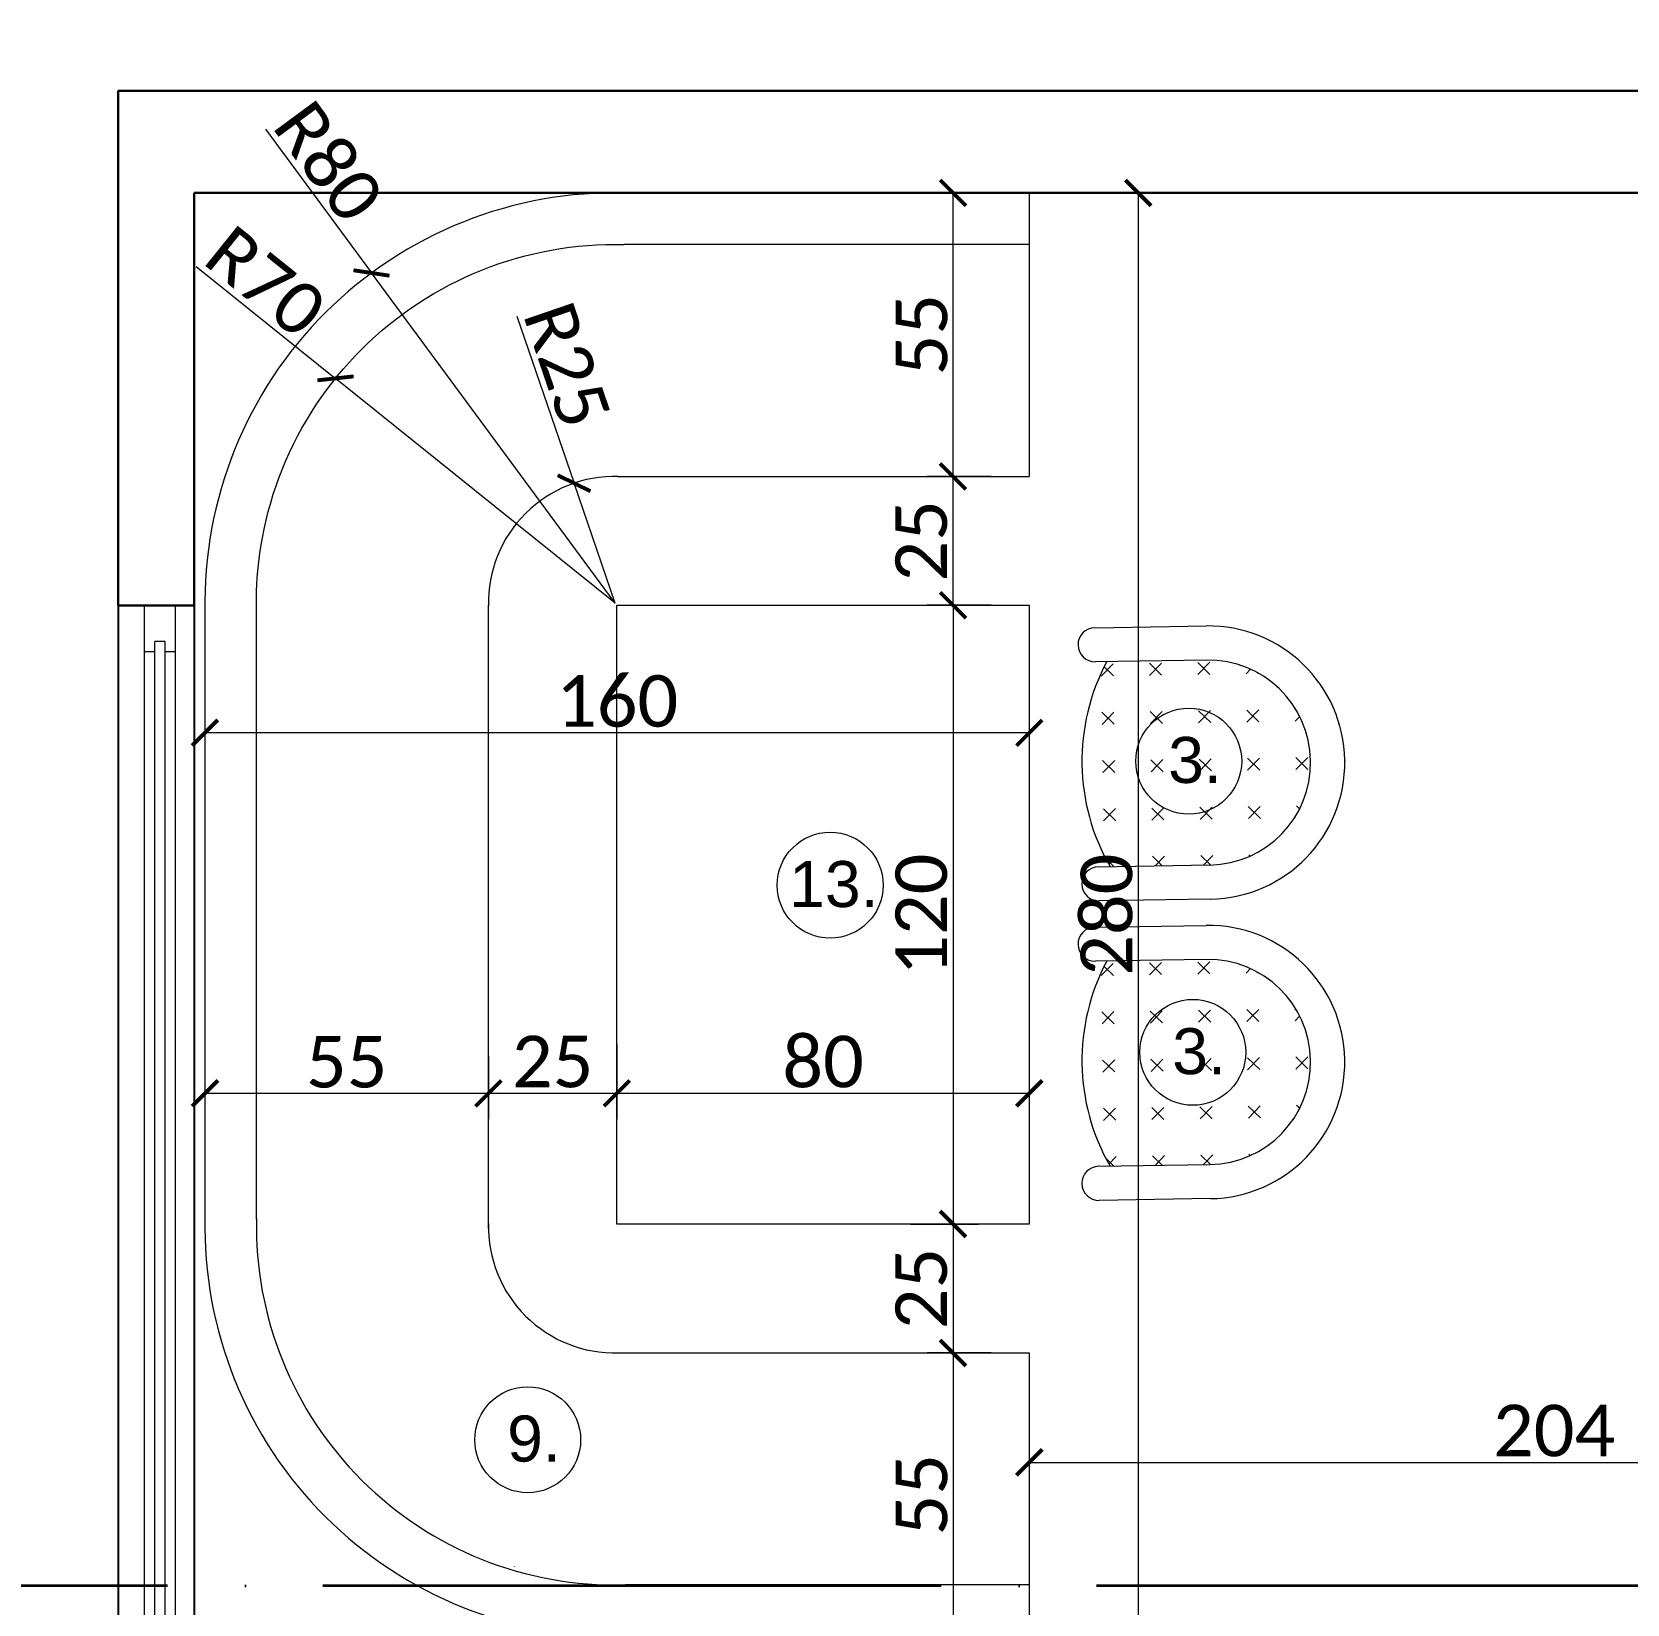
# Model space of a CAD drawing. Header units: centimetres. Extents: x -26724 to 60145, y -23645 to 6771.
# Drawn here: x -19471.5 to -19162.1, y -949 to -644 of the extents above; entities that cross this region are included whole.
import ezdxf

# ---------------------------------------------------------------- set-up
doc = ezdxf.new("R2010")
doc.units = ezdxf.units.CM
doc.linetypes.add('ACAD_ISO04W100', pattern=[30, 24, -3, 0, -3])
doc.linetypes.add('AUSGEZOGEN', pattern=[0])
for name, color, linetype, lineweight in [('4.KOTE', 88, 'Continuous', 15), ('namestaj', 8, 'Continuous', 9), ('namjestaj', 150, 'Continuous', 5), ('prozori', 140, 'Continuous', 13), ('zid', 7, 'Continuous', 40)]:
    doc.layers.add(name, color=color, linetype=linetype, lineweight=lineweight)
doc.layers.add('IZGLED 2', color=253, linetype='Continuous', lineweight=9, true_color=0x828282)
doc.layers.add('pozicije', color=7, linetype='Continuous')
doc.styles.add('0.15', font='arial.ttf', dxfattribs={"height": 0.15})
doc.styles.get("Standard").update_dxf_attribs({"font": 'calibri.ttf'})
doc.dimstyles.new('ja 1 50', dxfattribs={"dimtxt": 10, "dimasz": 5, "dimexe": 5, "dimexo": 5, "dimgap": 1, "dimtad": 1, "dimdec": 0, "dimtxsty": 'Standard', "dimblk": 'ARCHTICK', "dimcen": 2.5, "dimclrd": 256, "dimclrt": 7, "dimadec": 0, "dimazin": 0, "dimtfac": 1, "dimtdec": 0, "dimtix": 1, "dimtmove": 1, "dimatfit": 3, "dimldrblk": 'ARCHTICK', "dimfxl": 10, "dimfxlon": 1, "dimlwd": 0, "dimlwe": 9, "dimarcsym": 0})

# ---------------------------------------------------------------- blocks, each defined once
blk = doc.blocks.new('_ArchTick')
at = {"color": 0, "linetype": 'ByBlock', "const_width": 0.15}
blk.add_lwpolyline([(-0.5, -0.5), (0.5, 0.5)], dxfattribs=at)
blk = doc.blocks.new('*D2462')
at = {"layer": '4.KOTE', "color": 0, "lineweight": 9, "transparency": 16777216}
for p, q in [((-19278.07, -911.99), (-19278.07, -926.5)), ((-19074.46, -921.5), (-19074.46, -916.5))]:
    blk.add_line(p, q, dxfattribs=at)
at = {"layer": '4.KOTE', "lineweight": 0, "transparency": 16777216}
blk.add_line((-19278.07, -921.5), (-19074.46, -921.5), dxfattribs=at)
at = {"layer": 'Defpoints', "color": 0, "transparency": 16777216}
for p in [(-19278.07, -875.27, 13.5), (-19074.46, -921.5), (-19074.46, -921.5)]:
    blk.add_point(p, dxfattribs=at)
at = {"layer": '4.KOTE', "lineweight": 0, "transparency": 16777216, "xscale": 5, "yscale": 5, "zscale": 5, "rotation": 180}
blk.add_blockref('_ArchTick', (-19278.07, -921.5), dxfattribs=at)
at = {"layer": '4.KOTE', "lineweight": 0, "transparency": 16777216, "xscale": 5, "yscale": 5, "zscale": 5}
blk.add_blockref('_ArchTick', (-19074.46, -921.5), dxfattribs=at)
at = {"layer": '4.KOTE', "color": 7, "transparency": 16777216, "insert": (-19176.27, -915.37), "char_height": 10, "attachment_point": 5}
blk.add_mtext('204', dxfattribs=at)
blk = doc.blocks.new('*D2432')
at = {"layer": '4.KOTE', "color": 0, "lineweight": 9, "transparency": 16777216}
for p, q in [((-19358.07, -840.42), (-19358.07, -854.92)), ((-19278.07, -840.42), (-19278.07, -854.92))]:
    blk.add_line(p, q, dxfattribs=at)
at = {"layer": '4.KOTE', "lineweight": 0, "transparency": 16777216}
blk.add_line((-19278.07, -849.92), (-19358.07, -849.92), dxfattribs=at)
at = {"layer": 'Defpoints', "color": 0, "transparency": 16777216}
for p in [(-19358.07, -803.7, 13.5), (-19278.07, -803.7, 13.5), (-19358.07, -849.92)]:
    blk.add_point(p, dxfattribs=at)
at = {"layer": '4.KOTE', "lineweight": 0, "transparency": 16777216, "xscale": 5, "yscale": 5, "zscale": 5, "rotation": 180}
blk.add_blockref('_ArchTick', (-19358.07, -849.92), dxfattribs=at)
at = {"layer": '4.KOTE', "lineweight": 0, "transparency": 16777216, "xscale": 5, "yscale": 5, "zscale": 5}
blk.add_blockref('_ArchTick', (-19278.07, -849.92), dxfattribs=at)
at = {"layer": '4.KOTE', "color": 7, "transparency": 16777216, "insert": (-19318.07, -843.8), "char_height": 10, "attachment_point": 5}
blk.add_mtext('80', dxfattribs=at)
blk = doc.blocks.new('*D2463')
at = {"layer": '4.KOTE', "color": 0, "lineweight": 9, "transparency": 16777216}
for p, q in [((-19285.48, -755.24), (-19297.87, -755.24)), ((-19285.48, -875.27), (-19297.87, -875.27))]:
    blk.add_line(p, q, dxfattribs=at)
at = {"layer": '4.KOTE', "lineweight": 0, "transparency": 16777216}
blk.add_line((-19292.87, -755.24), (-19292.87, -875.27), dxfattribs=at)
at = {"layer": 'Defpoints', "color": 0, "transparency": 16777216}
for p in [(-19278.07, -755.24, 13.5), (-19292.87, -875.27), (-19278.07, -875.27, 13.5)]:
    blk.add_point(p, dxfattribs=at)
at = {"layer": '4.KOTE', "lineweight": 0, "transparency": 16777216, "xscale": 5, "yscale": 5, "zscale": 5}
for p, rotation in [((-19292.87, -755.24), 90), ((-19292.87, -875.27), 270)]:
    blk.add_blockref('_ArchTick', p, dxfattribs=dict(at, rotation=rotation))
at = {"layer": '4.KOTE', "color": 7, "transparency": 16777216, "insert": (-19298.99, -815.26), "char_height": 10, "attachment_point": 5, "rotation": 90}
blk.add_mtext('120', dxfattribs=at)
blk = doc.blocks.new('*D2464')
at = {"layer": '4.KOTE', "color": 0, "lineweight": 9, "transparency": 16777216}
for p, q in [((-19265.25, -675.26), (-19251.93, -675.26)), ((-19266.8, -955.26), (-19251.93, -955.26))]:
    blk.add_line(p, q, dxfattribs=at)
at = {"layer": '4.KOTE', "lineweight": 0, "transparency": 16777216}
blk.add_line((-19256.93, -675.26), (-19256.93, -955.26), dxfattribs=at)
at = {"layer": 'Defpoints', "color": 0, "transparency": 16777216}
for p in [(-19278.07, -675.26, 13.5), (-19356.44, -955.26, 13.5), (-19256.93, -955.26)]:
    blk.add_point(p, dxfattribs=at)
at = {"layer": '4.KOTE', "lineweight": 0, "transparency": 16777216, "xscale": 5, "yscale": 5, "zscale": 5}
for p, rotation in [((-19256.93, -675.26), 90), ((-19256.93, -955.26), 270)]:
    blk.add_blockref('_ArchTick', p, dxfattribs=dict(at, rotation=rotation))
at = {"layer": '4.KOTE', "color": 7, "transparency": 16777216, "insert": (-19263.05, -815.26), "char_height": 10, "attachment_point": 5, "rotation": 90}
blk.add_mtext('280', dxfattribs=at)
blk = doc.blocks.new('*D2465')
at = {"layer": '4.KOTE', "color": 0, "lineweight": 9, "transparency": 16777216}
for p, q in [((-19278.07, -771.53), (-19278.07, -784.98)), ((-19437.98, -775.33), (-19437.98, -784.98))]:
    blk.add_line(p, q, dxfattribs=at)
at = {"layer": '4.KOTE', "lineweight": 0, "transparency": 16777216}
blk.add_line((-19278.07, -779.98), (-19437.98, -779.98), dxfattribs=at)
at = {"layer": 'Defpoints', "color": 0, "transparency": 16777216}
for p in [(-19278.07, -730.24, 27), (-19437.98, -771.84, 13.5), (-19437.98, -779.98)]:
    blk.add_point(p, dxfattribs=at)
at = {"layer": '4.KOTE', "lineweight": 0, "transparency": 16777216, "xscale": 5, "yscale": 5, "zscale": 5, "rotation": 180}
blk.add_blockref('_ArchTick', (-19437.98, -779.98), dxfattribs=at)
at = {"layer": '4.KOTE', "lineweight": 0, "transparency": 16777216, "xscale": 5, "yscale": 5, "zscale": 5}
blk.add_blockref('_ArchTick', (-19278.07, -779.98), dxfattribs=at)
at = {"layer": '4.KOTE', "color": 7, "transparency": 16777216, "insert": (-19358.02, -773.86), "char_height": 10, "attachment_point": 5}
blk.add_mtext('160', dxfattribs=at)
blk = doc.blocks.new('*D2433')
at = {"layer": '4.KOTE', "lineweight": 0, "transparency": 16777216}
for p in [(-19439.66, -689.52), (-19358.41, -754.83)]:
    blk.add_line(p, (-19412.65, -711.23), dxfattribs=at)
at = {"layer": 'Defpoints', "color": 0, "transparency": 16777216}
for p in [(-19412.65, -711.23, 13.5), (-19358.41, -754.83, 13.5)]:
    blk.add_point(p, dxfattribs=at)
at = {"layer": '4.KOTE', "lineweight": 0, "transparency": 16777216, "xscale": 5, "yscale": 5, "zscale": 5, "rotation": 321.2116402817488}
blk.add_blockref('_ArchTick', (-19412.65, -711.23), dxfattribs=at)
at = {"layer": '4.KOTE', "color": 7, "transparency": 16777216, "insert": (-19426.21, -692.47), "char_height": 10, "attachment_point": 5, "rotation": 321.2116}
blk.add_mtext('R70', dxfattribs=at)
blk = doc.blocks.new('*D2434')
at = {"layer": '4.KOTE', "lineweight": 0, "transparency": 16777216}
for p in [(-19426.25, -662.91), (-19358.41, -754.83)]:
    blk.add_line(p, (-19405.67, -690.79), dxfattribs=at)
at = {"layer": 'Defpoints', "color": 0, "transparency": 16777216}
for p in [(-19405.67, -690.79, 13.5), (-19358.41, -754.83, 13.5)]:
    blk.add_point(p, dxfattribs=at)
at = {"layer": '4.KOTE', "lineweight": 0, "transparency": 16777216, "xscale": 5, "yscale": 5, "zscale": 5, "rotation": 306.4316435814503}
blk.add_blockref('_ArchTick', (-19405.67, -690.79), dxfattribs=at)
at = {"layer": '4.KOTE', "color": 7, "transparency": 16777216, "insert": (-19414, -669.19), "char_height": 10, "attachment_point": 5, "rotation": 306.4316}
blk.add_mtext('R80', dxfattribs=at)
blk = doc.blocks.new('*D2435')
at = {"layer": '4.KOTE', "lineweight": 0, "transparency": 16777216}
for p in [(-19377.48, -699.14), (-19358.41, -754.83)]:
    blk.add_line(p, (-19366.37, -731.57), dxfattribs=at)
at = {"layer": 'Defpoints', "color": 0, "transparency": 16777216}
for p in [(-19366.37, -731.57, 13.5), (-19358.41, -754.83, 13.5)]:
    blk.add_point(p, dxfattribs=at)
at = {"layer": '4.KOTE', "lineweight": 0, "transparency": 16777216, "xscale": 5, "yscale": 5, "zscale": 5, "rotation": 288.9097310291538}
blk.add_blockref('_ArchTick', (-19366.37, -731.57), dxfattribs=at)
at = {"layer": '4.KOTE', "color": 7, "transparency": 16777216, "insert": (-19367.76, -708.64), "char_height": 10, "attachment_point": 5, "rotation": 288.9097}
blk.add_mtext('R25', dxfattribs=at)
blk = doc.blocks.new('*D2468')
at = {"layer": '4.KOTE', "color": 0, "lineweight": 9, "transparency": 16777216}
for p, q in [((-19382.99, -857.34), (-19382.99, -844.92)), ((-19358.07, -857.34), (-19358.07, -844.92))]:
    blk.add_line(p, q, dxfattribs=at)
at = {"layer": '4.KOTE', "lineweight": 0, "transparency": 16777216}
blk.add_line((-19358.07, -849.92), (-19382.99, -849.92), dxfattribs=at)
at = {"layer": 'Defpoints', "color": 0, "transparency": 16777216}
for p in [(-19382.99, -849.92), (-19382.99, -864.88, 13.5), (-19358.07, -864.88, 13.5)]:
    blk.add_point(p, dxfattribs=at)
at = {"layer": '4.KOTE', "lineweight": 0, "transparency": 16777216, "xscale": 5, "yscale": 5, "zscale": 5, "rotation": 180}
blk.add_blockref('_ArchTick', (-19382.99, -849.92), dxfattribs=at)
at = {"layer": '4.KOTE', "lineweight": 0, "transparency": 16777216, "xscale": 5, "yscale": 5, "zscale": 5}
blk.add_blockref('_ArchTick', (-19358.07, -849.92), dxfattribs=at)
at = {"layer": '4.KOTE', "color": 7, "transparency": 16777216, "insert": (-19370.53, -843.8), "char_height": 10, "attachment_point": 5}
blk.add_mtext('25', dxfattribs=at)
blk = doc.blocks.new('*D2469')
at = {"layer": '4.KOTE', "color": 0, "lineweight": 9, "transparency": 16777216}
for p, q in [((-19301.11, -875.27), (-19287.87, -875.27)), ((-19301.11, -900.27), (-19287.87, -900.27))]:
    blk.add_line(p, q, dxfattribs=at)
at = {"layer": '4.KOTE', "lineweight": 0, "transparency": 16777216}
blk.add_line((-19292.87, -875.27), (-19292.87, -900.27), dxfattribs=at)
at = {"layer": 'Defpoints', "color": 0, "transparency": 16777216}
for p in [(-19313.25, -875.27, 13.5), (-19313.25, -900.27, 13.5), (-19292.87, -900.27)]:
    blk.add_point(p, dxfattribs=at)
at = {"layer": '4.KOTE', "lineweight": 0, "transparency": 16777216, "xscale": 5, "yscale": 5, "zscale": 5}
for p, rotation in [((-19292.87, -875.27), 90), ((-19292.87, -900.27), 270)]:
    blk.add_blockref('_ArchTick', p, dxfattribs=dict(at, rotation=rotation))
at = {"layer": '4.KOTE', "color": 7, "transparency": 16777216, "insert": (-19298.99, -887.77), "char_height": 10, "attachment_point": 5, "rotation": 90}
blk.add_mtext('25', dxfattribs=at)
blk = doc.blocks.new('*D2470')
at = {"layer": '4.KOTE', "color": 0, "lineweight": 9, "transparency": 16777216}
for p, q in [((-19285.47, -730.25), (-19297.87, -730.25)), ((-19285.48, -755.24), (-19297.87, -755.24))]:
    blk.add_line(p, q, dxfattribs=at)
at = {"layer": '4.KOTE', "lineweight": 0, "transparency": 16777216}
blk.add_line((-19292.87, -755.24), (-19292.87, -730.25), dxfattribs=at)
at = {"layer": 'Defpoints', "color": 0, "transparency": 16777216}
for p in [(-19292.87, -730.25), (-19278.07, -730.25, 13.5), (-19278.07, -755.24, 13.5)]:
    blk.add_point(p, dxfattribs=at)
at = {"layer": '4.KOTE', "lineweight": 0, "transparency": 16777216, "xscale": 5, "yscale": 5, "zscale": 5}
for p, rotation in [((-19292.87, -730.25), 90), ((-19292.87, -755.24), 270)]:
    blk.add_blockref('_ArchTick', p, dxfattribs=dict(at, rotation=rotation))
at = {"layer": '4.KOTE', "color": 7, "transparency": 16777216, "insert": (-19298.99, -742.75), "char_height": 10, "attachment_point": 5, "rotation": 90}
blk.add_mtext('25', dxfattribs=at)
blk = doc.blocks.new('*D2471')
at = {"layer": '4.KOTE', "color": 0, "lineweight": 9, "transparency": 16777216}
for p, q in [((-19285.48, -675.26), (-19297.87, -675.26)), ((-19285.48, -730.25), (-19297.87, -730.25))]:
    blk.add_line(p, q, dxfattribs=at)
at = {"layer": '4.KOTE', "lineweight": 0, "transparency": 16777216}
blk.add_line((-19292.87, -730.25), (-19292.87, -675.26), dxfattribs=at)
at = {"layer": 'Defpoints', "color": 0, "transparency": 16777216}
for p in [(-19292.87, -675.26), (-19278.08, -675.26, 13.5), (-19278.07, -730.25, 13.5)]:
    blk.add_point(p, dxfattribs=at)
at = {"layer": '4.KOTE', "lineweight": 0, "transparency": 16777216, "xscale": 5, "yscale": 5, "zscale": 5}
for p, rotation in [((-19292.87, -675.26), 90), ((-19292.87, -730.25), 270)]:
    blk.add_blockref('_ArchTick', p, dxfattribs=dict(at, rotation=rotation))
at = {"layer": '4.KOTE', "color": 7, "transparency": 16777216, "insert": (-19298.94, -702.76), "char_height": 10, "attachment_point": 5, "rotation": 90}
blk.add_mtext('55', dxfattribs=at)
blk = doc.blocks.new('*D2472')
at = {"layer": '4.KOTE', "color": 0, "lineweight": 9, "transparency": 16777216}
for p, q in [((-19285.48, -900.27), (-19297.87, -900.27)), ((-19285.48, -955.26), (-19297.87, -955.26))]:
    blk.add_line(p, q, dxfattribs=at)
at = {"layer": '4.KOTE', "lineweight": 0, "transparency": 16777216}
blk.add_line((-19292.87, -900.27), (-19292.87, -955.26), dxfattribs=at)
at = {"layer": 'Defpoints', "color": 0, "transparency": 16777216}
for p in [(-19278.07, -900.27, 13.5), (-19292.87, -955.26), (-19278.07, -955.26, 13.5)]:
    blk.add_point(p, dxfattribs=at)
at = {"layer": '4.KOTE', "lineweight": 0, "transparency": 16777216, "xscale": 5, "yscale": 5, "zscale": 5}
for p, rotation in [((-19292.87, -900.27), 90), ((-19292.87, -955.26), 270)]:
    blk.add_blockref('_ArchTick', p, dxfattribs=dict(at, rotation=rotation))
at = {"layer": '4.KOTE', "color": 7, "transparency": 16777216, "insert": (-19298.94, -927.77), "char_height": 10, "attachment_point": 5, "rotation": 90}
blk.add_mtext('55', dxfattribs=at)
blk = doc.blocks.new('*D2481')
at = {"layer": '4.KOTE', "color": 0, "lineweight": 9, "transparency": 16777216}
for p, q in [((-19437.98, -842.61), (-19437.98, -854.92)), ((-19382.99, -842.61), (-19382.99, -854.92))]:
    blk.add_line(p, q, dxfattribs=at)
at = {"layer": '4.KOTE', "lineweight": 0, "transparency": 16777216}
blk.add_line((-19382.99, -849.92), (-19437.98, -849.92), dxfattribs=at)
at = {"layer": 'Defpoints', "color": 0, "transparency": 16777216}
for p in [(-19437.98, -835.52, 13.5), (-19382.99, -835.52, 13.5), (-19437.98, -849.92)]:
    blk.add_point(p, dxfattribs=at)
at = {"layer": '4.KOTE', "lineweight": 0, "transparency": 16777216, "xscale": 5, "yscale": 5, "zscale": 5, "rotation": 180}
blk.add_blockref('_ArchTick', (-19437.98, -849.92), dxfattribs=at)
at = {"layer": '4.KOTE', "lineweight": 0, "transparency": 16777216, "xscale": 5, "yscale": 5, "zscale": 5}
blk.add_blockref('_ArchTick', (-19382.99, -849.92), dxfattribs=at)
at = {"layer": '4.KOTE', "color": 7, "transparency": 16777216, "insert": (-19410.48, -843.85), "char_height": 10, "attachment_point": 5}
blk.add_mtext('55', dxfattribs=at)
blk = doc.blocks.new('*D2520')
at = {"layer": '4.KOTE', "color": 0, "lineweight": 9, "transparency": 16777216}
for p, q in [((-19295.07, -1332.97), (-19295.07, -1346.29)), ((-19200.07, -1331.29), (-19200.07, -1346.29))]:
    blk.add_line(p, q, dxfattribs=at)
at = {"layer": '4.KOTE', "lineweight": 0, "transparency": 16777216}
blk.add_line((-19200.07, -1341.29), (-19295.07, -1341.29), dxfattribs=at)
at = {"layer": 'Defpoints', "color": 0, "transparency": 16777216}
for p in [(-19200.07, 0, 13.5), (-19295.07, -1320.26, 13.5), (-19295.07, -1341.29)]:
    blk.add_point(p, dxfattribs=at)
at = {"layer": '4.KOTE', "lineweight": 0, "transparency": 16777216, "xscale": 5, "yscale": 5, "zscale": 5, "rotation": 180}
blk.add_blockref('_ArchTick', (-19295.07, -1341.29), dxfattribs=at)
at = {"layer": '4.KOTE', "lineweight": 0, "transparency": 16777216, "xscale": 5, "yscale": 5, "zscale": 5}
blk.add_blockref('_ArchTick', (-19200.07, -1341.29), dxfattribs=at)
at = {"layer": '4.KOTE', "color": 7, "transparency": 16777216, "insert": (-19247.57, -1335.16), "char_height": 10, "attachment_point": 5}
blk.add_mtext('95', dxfattribs=at)

msp = doc.modelspace()

# ---------------------------------------------------------------- linework, layer by layer
at = {"layer": 'IZGLED 2', "lineweight": 25, "ltscale": 12}
for p, q in [((-19454.79, -755.26, 13.5), (-19454.79, -1155.26, 13.5)), ((-19440.07, -755.26, 13.5), (-19440.07, -1155.26, 13.5))]:
    msp.add_line(p, q, dxfattribs=at)
at = {"layer": 'IZGLED 2', "color": 32, "linetype": 'ACAD_ISO04W100', "lineweight": 35, "ltscale": 5}
msp.add_line((-17794.14, -945.47), (-19646.43, -945.47), dxfattribs=at)
at = {"layer": 'namestaj'}
for centre in [(-19247.14, -785.48, -27), (-19316.7, -809.54, 13.5), (-19246.36, -841.96, -27), (-19375.37, -917.11)]:
    msp.add_circle(centre, 10.27, dxfattribs=at)
at = {"layer": 'namjestaj'}
for p, q in [((-19278.07, -675.26, 13.5), (-19356.44, -675.26, 13.5)), ((-19278.07, -675.26, 27), (-19278.07, -730.24, 27)), ((-19278.07, -685.26, 13.5), (-19356.68, -685.26, 13.5)), ((-19357.92, -730.24, 13.5), (-19278.07, -730.25, 13.5)), ((-19437.98, -756.52, 13.5), (-19437.98, -874, 13.5)), ((-19382.99, -876.11, 13.5), (-19382.99, -755.24, 13.5)), ((-19357.92, -900.27, 13.5), (-19278.07, -900.27, 13.5)), ((-19278.07, -900.27, 13.5), (-19278.07, -955.26, 13.5)), ((-19278.07, -945.26, 13.5), (-19356.44, -945.26, 13.5))]:
    msp.add_line(p, q, dxfattribs=at)
at = {"layer": 'namjestaj', "transparency": 33554687}
for p, q in [((-19265.36, -759.59, 13.5), (-19243.78, -759.25, 13.5)), ((-19243.67, -765.87, 13.5), (-19265.26, -766.21, 13.5)), ((-19264.1, -768.99, 13.5), (-19261.8, -766.61, 13.5)), ((-19263.57, -767.2, 13.5), (-19261.76, -768.95, 13.5)), ((-19254.78, -766.5, 13.5), (-19252.4, -768.8, 13.5)), ((-19254.74, -768.84, 13.5), (-19252.43, -766.46, 13.5)), ((-19245.41, -766.35, 13.5), (-19243.04, -768.65, 13.5)), ((-19245.38, -768.69, 13.5), (-19243.07, -766.31, 13.5)), ((-19236.02, -768.54, 13.5), (-19235.15, -767.64, 13.5)), ((-19233.96, -768.23, 13.5), (-19233.68, -768.5, 13.5)), ((-19263.99, -776.01, 13.5), (-19261.61, -778.31, 13.5)), ((-19263.95, -778.35, 13.5), (-19261.65, -775.97, 13.5)), ((-19254.63, -775.86, 13.5), (-19252.25, -778.16, 13.5)), ((-19254.59, -778.2, 13.5), (-19252.29, -775.82, 13.5)), ((-19245.26, -775.71, 13.5), (-19242.89, -778.01, 13.5)), ((-19245.23, -778.05, 13.5), (-19242.92, -775.67, 13.5)), ((-19235.9, -775.56, 13.5), (-19233.53, -777.86, 13.5)), ((-19235.87, -777.9, 13.5), (-19233.56, -775.52, 13.5)), ((-19226.54, -775.41, 13.5), (-19226.17, -775.78, 13.5)), ((-19226.51, -777.75, 13.5), (-19225.6, -776.82, 13.5)), ((-19263.84, -785.37, 13.5), (-19261.46, -787.67, 13.5)), ((-19263.8, -787.71, 13.5), (-19261.5, -785.33, 13.5)), ((-19254.48, -785.22, 13.5), (-19252.1, -787.52, 13.5)), ((-19254.44, -787.56, 13.5), (-19252.14, -785.18, 13.5)), ((-19245.12, -785.07, 13.5), (-19242.74, -787.38, 13.5)), ((-19245.08, -787.41, 13.5), (-19242.78, -785.03, 13.5)), ((-19235.75, -784.92, 13.5), (-19233.38, -787.23, 13.5)), ((-19235.72, -787.26, 13.5), (-19233.41, -784.89, 13.5)), ((-19226.39, -784.77, 13.5), (-19224.02, -787.08, 13.5)), ((-19226.36, -787.11, 13.5), (-19224.05, -784.74, 13.5)), ((-19223.5, -785.45, 13.5), (-19223.5, -785.41, 13.5)), ((-19216.88, -785.3, 13.5), (-19216.88, -785.34, 13.5)), ((-19263.69, -794.73, 13.5), (-19261.31, -797.03, 13.5)), ((-19263.65, -797.07, 13.5), (-19261.35, -794.69, 13.5)), ((-19254.33, -794.58, 13.5), (-19251.95, -796.89, 13.5)), ((-19254.29, -796.92, 13.5), (-19251.99, -794.55, 13.5)), ((-19244.97, -794.43, 13.5), (-19242.59, -796.74, 13.5)), ((-19244.93, -796.77, 13.5), (-19242.63, -794.4, 13.5)), ((-19235.61, -794.28, 13.5), (-19233.23, -796.59, 13.5)), ((-19235.57, -796.62, 13.5), (-19233.26, -794.25, 13.5)), ((-19226.24, -794.13, 13.5), (-19225.63, -794.73, 13.5)), ((-19263.28, -804.35, 13.5), (-19261.65, -805.92, 13.5)), ((-19262.64, -805.54, 13.5), (-19261.2, -804.06, 13.5)), ((-19254.18, -803.94, 13.5), (-19252.29, -805.77, 13.5)), ((-19253.66, -805.79, 13.5), (-19251.84, -803.91, 13.5)), ((-19244.82, -803.79, 13.5), (-19242.93, -805.62, 13.5)), ((-19244.3, -805.64, 13.5), (-19242.48, -803.76, 13.5)), ((-19235.46, -803.65, 13.5), (-19235.21, -803.88, 13.5)), ((-19264.62, -805.97, 13.5), (-19243.04, -805.62, 13.5)), ((-19242.93, -812.24, 13.5), (-19264.52, -812.59, 13.5)), ((-19265.36, -817.68, 13.5), (-19243.78, -817.34, 13.5)), ((-19243.67, -823.96, 13.5), (-19265.26, -824.3, 13.5)), ((-19264.1, -827.08, 13.5), (-19261.8, -824.7, 13.5)), ((-19263.57, -825.29, 13.5), (-19261.76, -827.04, 13.5)), ((-19254.78, -824.59, 13.5), (-19252.4, -826.89, 13.5)), ((-19254.74, -826.93, 13.5), (-19252.43, -824.55, 13.5)), ((-19245.41, -824.44, 13.5), (-19243.04, -826.74, 13.5)), ((-19245.38, -826.78, 13.5), (-19243.07, -824.4, 13.5)), ((-19236.02, -826.63, 13.5), (-19235.15, -825.73, 13.5)), ((-19233.96, -826.32, 13.5), (-19233.68, -826.59, 13.5)), ((-19263.99, -834.1, 13.5), (-19261.61, -836.4, 13.5)), ((-19263.95, -836.44, 13.5), (-19261.65, -834.06, 13.5)), ((-19254.63, -833.95, 13.5), (-19252.25, -836.25, 13.5)), ((-19254.59, -836.29, 13.5), (-19252.29, -833.91, 13.5)), ((-19245.26, -833.8, 13.5), (-19242.89, -836.1, 13.5)), ((-19245.23, -836.14, 13.5), (-19242.92, -833.76, 13.5)), ((-19235.9, -833.65, 13.5), (-19233.53, -835.96, 13.5)), ((-19235.87, -835.99, 13.5), (-19233.56, -833.62, 13.5)), ((-19226.54, -833.5, 13.5), (-19226.17, -833.87, 13.5)), ((-19226.51, -835.84, 13.5), (-19225.6, -834.91, 13.5)), ((-19263.84, -843.46, 13.5), (-19261.46, -845.76, 13.5)), ((-19263.8, -845.8, 13.5), (-19261.5, -843.42, 13.5)), ((-19254.48, -843.31, 13.5), (-19252.1, -845.62, 13.5)), ((-19254.44, -845.65, 13.5), (-19252.14, -843.27, 13.5)), ((-19245.12, -843.16, 13.5), (-19242.74, -845.47, 13.5)), ((-19245.08, -845.5, 13.5), (-19242.78, -843.13, 13.5)), ((-19235.75, -843.01, 13.5), (-19233.38, -845.32, 13.5)), ((-19235.72, -845.35, 13.5), (-19233.41, -842.98, 13.5)), ((-19226.39, -842.86, 13.5), (-19224.02, -845.17, 13.5)), ((-19226.36, -845.2, 13.5), (-19224.05, -842.83, 13.5)), ((-19223.5, -843.54, 13.5), (-19223.5, -843.5, 13.5)), ((-19216.88, -843.4, 13.5), (-19216.88, -843.43, 13.5)), ((-19263.69, -852.82, 13.5), (-19261.31, -855.13, 13.5)), ((-19263.65, -855.16, 13.5), (-19261.35, -852.79, 13.5)), ((-19254.33, -852.67, 13.5), (-19251.95, -854.98, 13.5)), ((-19254.29, -855.01, 13.5), (-19251.99, -852.64, 13.5)), ((-19244.97, -852.52, 13.5), (-19242.59, -854.83, 13.5)), ((-19244.93, -854.86, 13.5), (-19242.63, -852.49, 13.5)), ((-19235.61, -852.37, 13.5), (-19233.23, -854.68, 13.5)), ((-19235.57, -854.72, 13.5), (-19233.26, -852.34, 13.5)), ((-19226.24, -852.23, 13.5), (-19225.63, -852.82, 13.5)), ((-19263.28, -862.44, 13.5), (-19261.65, -864.01, 13.5)), ((-19262.64, -863.63, 13.5), (-19261.2, -862.15, 13.5)), ((-19254.18, -862.03, 13.5), (-19252.29, -863.86, 13.5)), ((-19253.66, -863.88, 13.5), (-19251.84, -862, 13.5)), ((-19244.82, -861.89, 13.5), (-19242.93, -863.71, 13.5)), ((-19244.3, -863.73, 13.5), (-19242.48, -861.85, 13.5)), ((-19235.46, -861.74, 13.5), (-19235.21, -861.97, 13.5)), ((-19264.62, -864.06, 13.5), (-19243.04, -863.71, 13.5)), ((-19242.93, -870.33, 13.5), (-19264.52, -870.68, 13.5))]:
    msp.add_line(p, q, dxfattribs=at)
at = {"layer": 'namjestaj', "color": 252, "linetype": 'AUSGEZOGEN', "lineweight": 18, "transparency": 33554687}
msp.add_line((-19377.99, -941.72, 13.5), (-19377.99, -941.73, 13.5), dxfattribs=at)
at = {"layer": 'namjestaj', "elevation": 13.5}
msp.add_lwpolyline([(-19427.98, -874.32), (-19427.98, -756.25, -0.427518), (-19356.68, -685.26, -0.427518)], format="xyb", dxfattribs=at)
msp.add_lwpolyline([(-19358.07, -755.24), (-19278.07, -755.24), (-19278.07, -875.27), (-19358.07, -875.27)], close=True, dxfattribs=at)
at = {"layer": 'namjestaj'}
for centre, radius, start, end in [((-19358.41, -754.83, 13.5), 79.59, 88.5827, 181.2175), ((-19358.41, -754.83, 13.5), 24.59, 88.5827, 181.2175), ((-19358.41, -875.69, 13.5), 79.59, 178.7825, 271.4173), ((-19358.41, -875.69, 13.5), 69.59, 178.7825, 271.4173), ((-19358.41, -875.69, 13.5), 24.59, 178.7825, 271.4173)]:
    msp.add_arc(centre, radius, start, end, dxfattribs=at)
at = {"layer": 'namjestaj', "transparency": 33554687}
for centre, radius, start, end in [((-19265.31, -762.9, 13.5), 3.31, 90.9137, 270.9137), ((-19243.36, -785.73, 13.5), 26.48, 0.9137, 90.9137), ((-19226.72, -785.48, 13.5), 41.14, 152.0171, 209.8102), ((-19243.36, -785.73, 13.5), 19.86, 0.9137, 90.9137), ((-19243.35, -785.77, 13.5), 19.86, 270.9137, 0.9137), ((-19243.35, -785.77, 13.5), 26.48, 270.9137, 0.9137), ((-19264.57, -809.28, 13.5), 3.31, 90.9137, 270.9137), ((-19265.31, -820.99, 13.5), 3.31, 90.9137, 270.9137), ((-19243.36, -843.82, 13.5), 26.48, 0.9137, 90.9137), ((-19226.72, -843.57, 13.5), 41.14, 152.0171, 209.8102), ((-19243.36, -843.82, 13.5), 19.86, 0.9137, 90.9137), ((-19243.35, -843.86, 13.5), 19.86, 270.9137, 0.9137), ((-19243.35, -843.86, 13.5), 26.48, 270.9137, 0.9137), ((-19264.57, -867.37, 13.5), 3.31, 90.9137, 270.9137)]:
    msp.add_arc(centre, radius, start, end, dxfattribs=at)
at = {"layer": 'prozori'}
for p, q in [((-19449.68, -1155.26, 13.5), (-19449.68, -755.26, 13.5)), ((-19443.68, -1155.26, 13.5), (-19443.68, -755.26, 13.5)), ((-19447.68, -764.26, 13.5), (-19449.68, -764.26, 13.5)), ((-19447.68, -1148.26, 13.5), (-19447.68, -762.26, 13.5)), ((-19445.68, -762.26, 13.5), (-19447.68, -762.26, 13.5)), ((-19445.68, -1148.26, 13.5), (-19445.68, -762.26, 13.5)), ((-19443.68, -764.26, 13.5), (-19445.68, -764.26, 13.5))]:
    msp.add_line(p, q, dxfattribs=at)
at = {"layer": 'zid', "lineweight": 30}
for p, q in [((-19150.07, -655.48, 13.5), (-19454.79, -655.48, 13.5)), ((-19454.79, -655.48, 13.5), (-19454.79, -755.26, 13.5)), ((-19440.07, -755.26, 13.5), (-19440.07, -675.26, 13.5)), ((-19440.07, -675.26, 13.5), (-19150.07, -675.26, 13.5)), ((-19454.79, -755.26, 13.5), (-19440.07, -755.26, 13.5))]:
    msp.add_line(p, q, dxfattribs=at)

# ---------------------------------------------------------------- texts
at = {"layer": 'pozicije', "style": '0.15'}
for s, p in [('3.', (-19251.13, -789.71, -27)), ('13.', (-19324.66, -813.78, 13.5)), ('3.', (-19250.35, -846.2, -27)), ('9.', (-19379.36, -921.34))]:
    msp.add_text(s, height=8.93, dxfattribs=at).set_placement(p)

# ---------------------------------------------------------------- dimensions: what is measured, and where the dimension line sits
at = {"layer": '4.KOTE'}
for base, p1, p2, picture, middle in [((-19295.07, -1341.29), (-19200.07, 0, 13.5), (-19295.07, -1320.26, 13.5), '*D2520', (-19247.57, -1335.16)), ((-19437.98, -779.98), (-19278.07, -730.24, 27), (-19437.98, -771.84, 13.5), '*D2465', (-19358.02, -773.86)), ((-19358.07, -849.92), (-19278.07, -803.7, 13.5), (-19358.07, -803.7, 13.5), '*D2432', (-19318.07, -843.8)), ((-19437.98, -849.92), (-19382.99, -835.52, 13.5), (-19437.98, -835.52, 13.5), '*D2481', (-19410.48, -843.85)), ((-19382.99, -849.92), (-19358.07, -864.88, 13.5), (-19382.99, -864.88, 13.5), '*D2468', (-19370.53, -843.8)), ((-19074.46, -921.5), (-19278.07, -875.27, 13.5), (-19074.46, -921.5), '*D2462', (-19176.27, -915.37))]:
    dim = msp.add_linear_dim(base=base, p1=p1, p2=p2, dimstyle='ja 1 50', dxfattribs=at)
    dim.commit()
    dim.dimension.update_dxf_attribs({"geometry": picture, "text_midpoint": middle})
for mpoint, picture, middle in [((-19405.67, -690.79, 13.5), '*D2434', (-19414, -669.19)), ((-19412.65, -711.23, 13.5), '*D2433', (-19426.21, -692.47)), ((-19366.37, -731.57, 13.5), '*D2435', (-19367.76, -708.64))]:
    dim = msp.add_radius_dim(center=(-19358.41, -754.83, 13.5), mpoint=mpoint, dimstyle='ja 1 50', dxfattribs=at)
    dim.commit()
    dim.dimension.update_dxf_attribs({"geometry": picture, "text_midpoint": middle})
for base, p1, p2, picture, middle in [((-19256.93, -955.26), (-19278.07, -675.26, 13.5), (-19356.44, -955.26, 13.5), '*D2464', (-19263.05, -815.26)), ((-19292.87, -675.26), (-19278.07, -730.25, 13.5), (-19278.08, -675.26, 13.5), '*D2471', (-19298.94, -702.76)), ((-19292.87, -730.25), (-19278.07, -755.24, 13.5), (-19278.07, -730.25, 13.5), '*D2470', (-19298.99, -742.75)), ((-19292.87, -875.27), (-19278.07, -755.24, 13.5), (-19278.07, -875.27, 13.5), '*D2463', (-19298.99, -815.26)), ((-19292.87, -900.27), (-19313.25, -875.27, 13.5), (-19313.25, -900.27, 13.5), '*D2469', (-19298.99, -887.77)), ((-19292.87, -955.26), (-19278.07, -900.27, 13.5), (-19278.07, -955.26, 13.5), '*D2472', (-19298.94, -927.77))]:
    dim = msp.add_linear_dim(base=base, p1=p1, p2=p2, angle=90, dimstyle='ja 1 50', dxfattribs=at)
    dim.commit()
    dim.dimension.update_dxf_attribs({"geometry": picture, "text_midpoint": middle})

doc.saveas('drawing.dxf')
